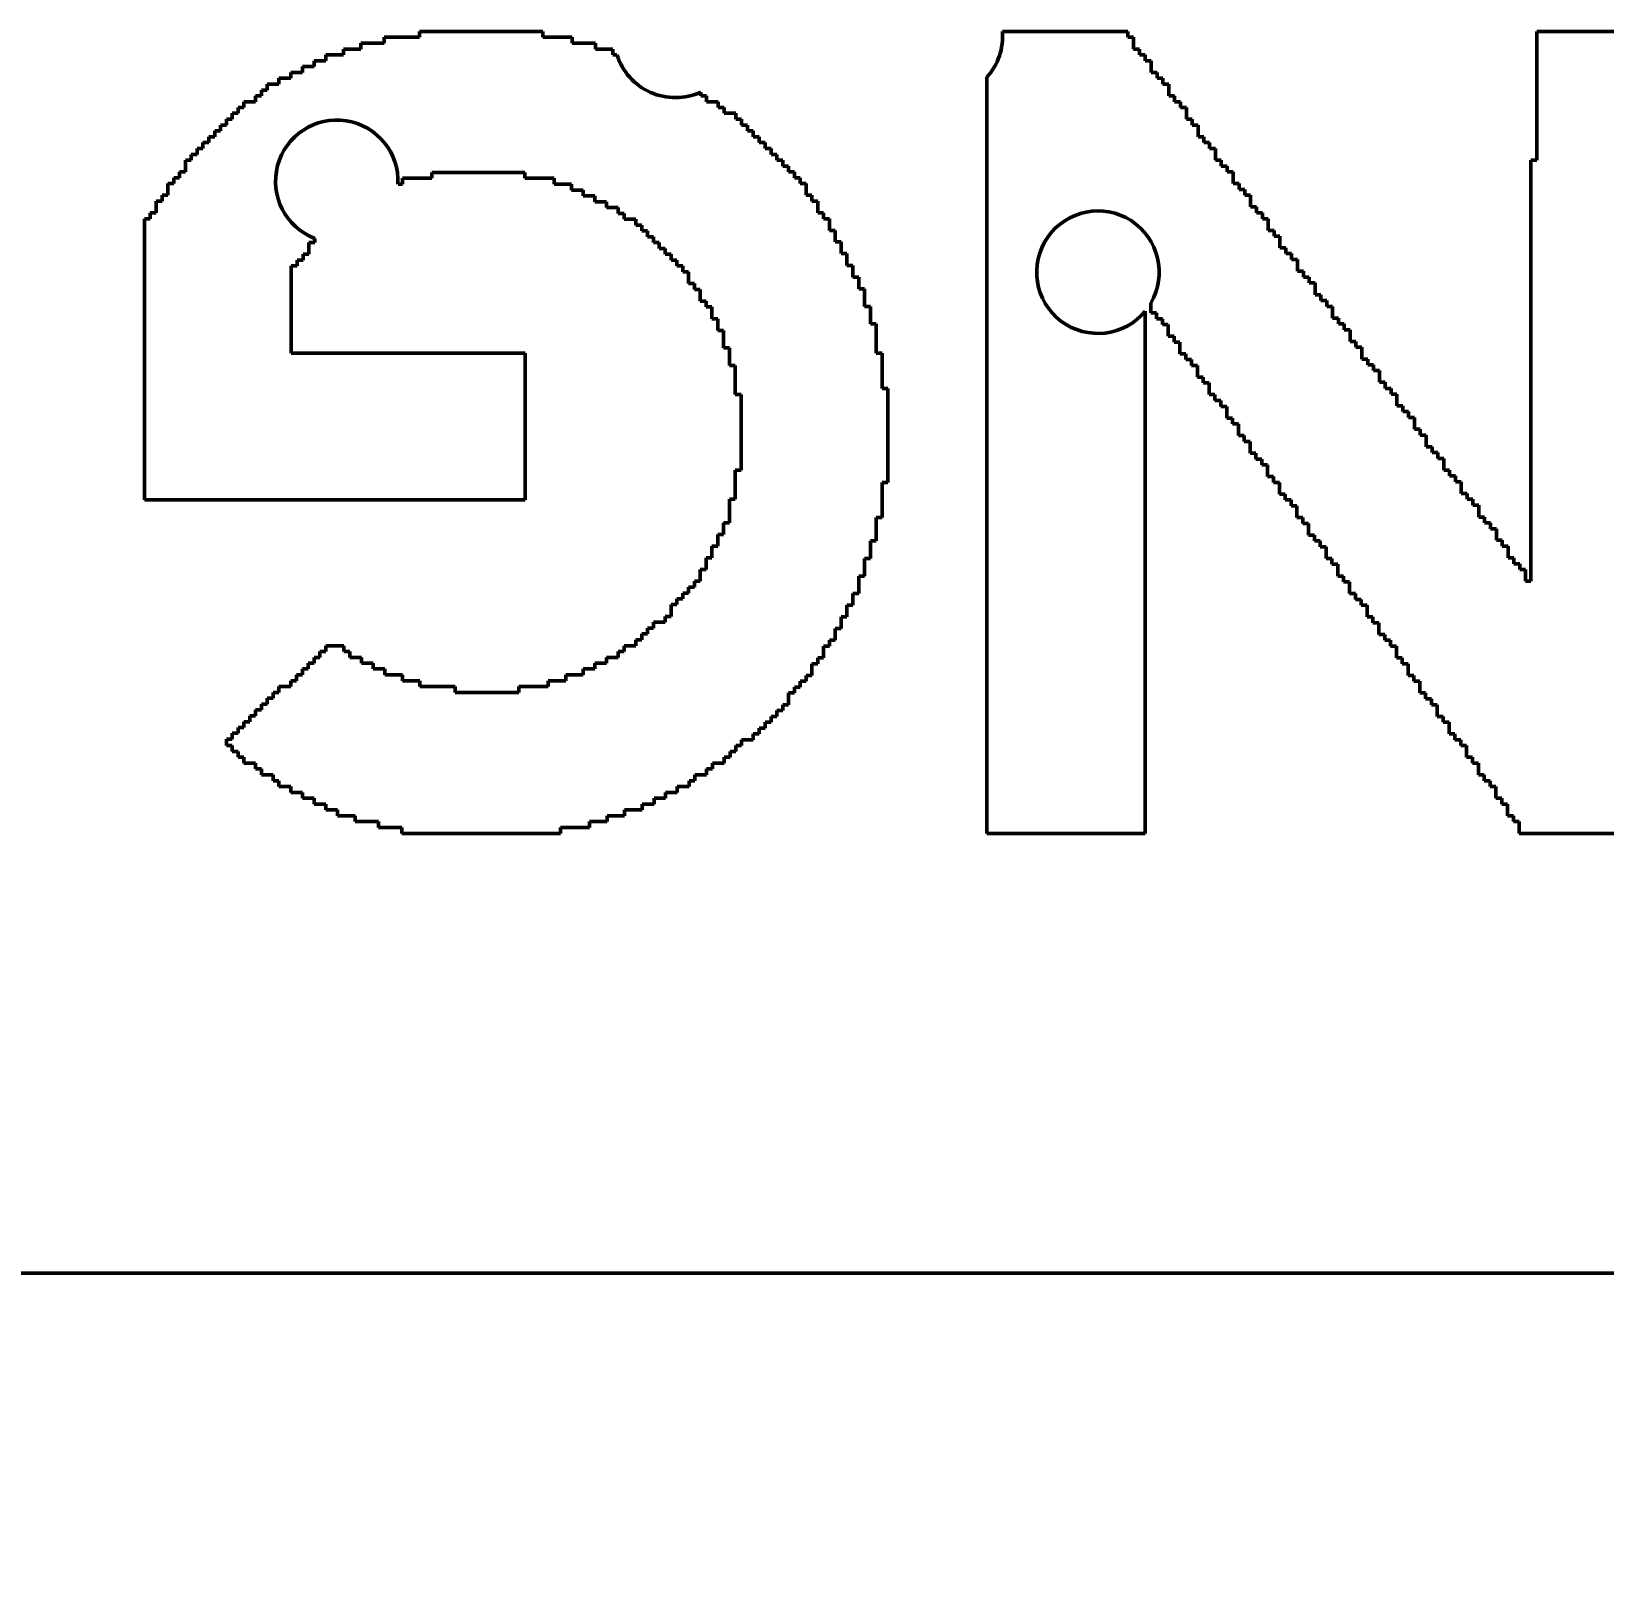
# Model space of a CAD drawing. Header units: millimetres. Extents: x 46 to 194, y 102 to 162.
# Drawn here: x 60.454 to 63.706, y 107.648 to 110.838 of the extents above; entities that cross this region are included whole.
import ezdxf

# ---------------------------------------------------------------- set-up
doc = ezdxf.new("R2010")
doc.units = ezdxf.units.MM
doc.header["$LTSCALE"] = 0.75
doc.layers.add('FD_Dimensions', color=7, linetype='Continuous', lineweight=25)
doc.layers.add('Visible', color=7, linetype='Continuous', lineweight=50)
doc.styles.get("Standard").update_dxf_attribs({"font": 'arial.ttf'})
doc.dimstyles.new('Dim-ISO-25', dxfattribs={"dimtxt": 2.5, "dimasz": 2.5, "dimexe": 1.5, "dimexo": 0, "dimgap": 1, "dimtad": 1, "dimzin": 4, "dimdsep": 46, "dimtxsty": 'Standard', "dimblk": 'OPEN90', "dimcen": 0, "dimazin": 1, "dimtp": 0.1, "dimtm": 0.1, "dimtfac": 0.72, "dimtmove": 0, "dimatfit": 3, "dimfxl": 1, "dimtzin": 4, "dimarcsym": 0})

# ---------------------------------------------------------------- blocks, each defined once
blk = doc.blocks.new('_Open90')
at = {"color": 0, "linetype": 'ByBlock', "lineweight": -2}
for p, q in [((-0.5, 0.5), (0, 0)), ((0, 0), (-1, 0)), ((0, 0), (-0.5, -0.5))]:
    blk.add_line(p, q, dxfattribs=at)
blk = doc.blocks.new('*D21')
at = {"layer": 'Defpoints', "color": 0, "transparency": 16777216}
for p in [(52.420061, 110.269083), (97.419968, 110.269145), (97.419968, 103.656884)]:
    blk.add_point(p, dxfattribs=at)
at = {"layer": 'FD_Dimensions', "color": 0, "lineweight": -2, "transparency": 16777216}
for p, q in [((52.420061, 110.269083), (52.420061, 102.156884)), ((97.419968, 110.269145), (97.419968, 102.156884)), ((54.920061, 103.656884), (94.919968, 103.656884))]:
    blk.add_line(p, q, dxfattribs=at)
at = {"layer": 'FD_Dimensions', "color": 0, "lineweight": -2, "transparency": 16777216, "xscale": 2.5, "yscale": 2.5, "zscale": 2.5, "rotation": 180}
blk.add_blockref('_Open90', (52.420061, 103.656884), dxfattribs=at)
at = {"layer": 'FD_Dimensions', "color": 0, "lineweight": -2, "transparency": 16777216, "xscale": 2.5, "yscale": 2.5, "zscale": 2.5}
blk.add_blockref('_Open90', (97.419968, 103.656884), dxfattribs=at)
at = {"layer": 'FD_Dimensions', "color": 0, "transparency": 16777216, "insert": (74.920015, 105.93415), "char_height": 2.5, "attachment_point": 5}
blk.add_mtext('45.00mm', dxfattribs=at)

msp = doc.modelspace()

# ---------------------------------------------------------------- linework, layer by layer
at = {"layer": 'Visible'}
for p, q in [((61.1841, 110.8262), (61.2567, 110.8262)), ((61.1841, 110.814), (61.1841, 110.8262)), ((61.2567, 110.8384), (61.5117, 110.8384)), ((61.2567, 110.8262), (61.2567, 110.8384)), ((61.5117, 110.8384), (61.5117, 110.8262)), ((61.5117, 110.8262), (61.5724, 110.8262)), ((61.5724, 110.8262), (61.5724, 110.814)), ((62.4626, 110.8384), (62.722, 110.8384)), ((62.722, 110.8384), (62.722, 110.8262)), ((62.722, 110.8262), (62.734, 110.8262)), ((62.734, 110.8262), (62.734, 110.8018)), ((63.5679, 110.8384), (63.8955, 110.8384)), ((63.5679, 110.5722), (63.5679, 110.8384)), ((61.0629, 110.7899), (61.0995, 110.7899)), ((61.0629, 110.7777), (61.0629, 110.7899)), ((61.0995, 110.8018), (61.1356, 110.8018)), ((61.0995, 110.7899), (61.0995, 110.8018)), ((61.1356, 110.814), (61.1841, 110.814)), ((61.1356, 110.8018), (61.1356, 110.814)), ((61.5724, 110.814), (61.6207, 110.814)), ((61.6207, 110.814), (61.6207, 110.8018)), ((61.6207, 110.8018), (61.657, 110.8018)), ((61.657, 110.8018), (61.657, 110.7899)), ((61.657, 110.7899), (61.6653, 110.7899)), ((62.734, 110.8018), (62.7459, 110.8018)), ((62.7459, 110.8018), (62.7459, 110.7899)), ((62.7459, 110.7899), (62.7581, 110.7899)), ((62.7581, 110.7899), (62.7581, 110.7777)), ((60.9905, 110.7536), (61.0147, 110.7536)), ((60.9905, 110.7416), (60.9905, 110.7536)), ((61.0147, 110.7658), (61.0388, 110.7658)), ((61.0147, 110.7536), (61.0147, 110.7658)), ((61.0388, 110.7777), (61.0629, 110.7777)), ((61.0388, 110.7658), (61.0388, 110.7777)), ((62.7581, 110.7777), (62.7703, 110.7777)), ((62.7703, 110.7777), (62.7703, 110.7536)), ((62.7703, 110.7536), (62.7825, 110.7536)), ((62.7825, 110.7536), (62.7825, 110.7416)), ((60.942, 110.7294), (60.9661, 110.7294)), ((60.942, 110.7172), (60.942, 110.7294)), ((60.9661, 110.7416), (60.9905, 110.7416)), ((60.9661, 110.7294), (60.9661, 110.7416)), ((62.4305, 109.1793), (62.4305, 110.7435)), ((62.7825, 110.7416), (62.7944, 110.7416)), ((62.7944, 110.7416), (62.7944, 110.7294)), ((62.7944, 110.7294), (62.8066, 110.7294)), ((62.8066, 110.7294), (62.8066, 110.705)), ((60.8938, 110.6931), (60.9179, 110.6931)), ((60.8938, 110.6809), (60.8938, 110.6931)), ((60.9179, 110.705), (60.9301, 110.705)), ((60.9179, 110.6931), (60.9179, 110.705)), ((60.9301, 110.7172), (60.942, 110.7172)), ((60.9301, 110.705), (60.9301, 110.7172)), ((61.8386, 110.7129), (61.8386, 110.705)), ((61.8386, 110.705), (61.8506, 110.705)), ((61.8506, 110.705), (61.8506, 110.6931)), ((61.8506, 110.6931), (61.8747, 110.6931)), ((61.8747, 110.6931), (61.8747, 110.6809)), ((62.8066, 110.705), (62.8186, 110.705)), ((62.8186, 110.705), (62.8186, 110.6931)), ((62.8186, 110.6931), (62.8308, 110.6931)), ((62.8308, 110.6931), (62.8308, 110.6809)), ((60.8574, 110.6568), (60.8694, 110.6568)), ((60.8574, 110.6448), (60.8574, 110.6568)), ((60.8694, 110.669), (60.8816, 110.669)), ((60.8694, 110.6568), (60.8694, 110.669)), ((60.8816, 110.6809), (60.8938, 110.6809)), ((60.8816, 110.669), (60.8816, 110.6809)), ((61.8747, 110.6809), (61.8869, 110.6809)), ((61.8869, 110.6809), (61.8869, 110.669)), ((61.8869, 110.669), (61.9113, 110.669)), ((61.9113, 110.669), (61.9113, 110.6568)), ((61.9113, 110.6568), (61.9232, 110.6568)), ((61.9232, 110.6568), (61.9232, 110.6448)), ((62.8308, 110.6809), (62.843, 110.6809)), ((62.843, 110.6809), (62.843, 110.6568)), ((62.843, 110.6568), (62.8551, 110.6568)), ((62.8551, 110.6568), (62.8551, 110.6448)), ((60.8333, 110.6327), (60.8452, 110.6327)), ((60.8333, 110.6205), (60.8333, 110.6327)), ((60.8452, 110.6448), (60.8574, 110.6448)), ((60.8452, 110.6327), (60.8452, 110.6448)), ((61.9232, 110.6448), (61.9354, 110.6448)), ((61.9354, 110.6448), (61.9354, 110.6327)), ((61.9354, 110.6327), (61.9473, 110.6327)), ((61.9473, 110.6327), (61.9473, 110.6205)), ((62.8551, 110.6448), (62.8671, 110.6448)), ((62.8671, 110.6448), (62.8671, 110.6205)), ((60.7967, 110.5963), (60.8089, 110.5963)), ((60.7967, 110.5841), (60.7967, 110.5963)), ((60.8089, 110.6083), (60.8211, 110.6083)), ((60.8089, 110.5963), (60.8089, 110.6083)), ((60.8211, 110.6205), (60.8333, 110.6205)), ((60.8211, 110.6083), (60.8211, 110.6205)), ((61.9473, 110.6205), (61.9595, 110.6205)), ((61.9595, 110.6205), (61.9595, 110.6083)), ((61.9595, 110.6083), (61.9717, 110.6083)), ((61.9717, 110.6083), (61.9717, 110.5963)), ((61.9717, 110.5963), (61.9839, 110.5963)), ((61.9839, 110.5963), (61.9839, 110.5841)), ((62.8671, 110.6205), (62.8793, 110.6205)), ((62.8793, 110.6205), (62.8793, 110.6083)), ((62.8793, 110.6083), (62.8912, 110.6083)), ((62.8912, 110.6083), (62.8912, 110.5963)), ((62.8912, 110.5963), (62.9034, 110.5963)), ((62.9034, 110.5963), (62.9034, 110.5722)), ((60.7726, 110.5722), (60.7848, 110.5722)), ((60.7726, 110.5478), (60.7726, 110.5722)), ((60.7848, 110.5841), (60.7967, 110.5841)), ((60.7848, 110.5722), (60.7848, 110.5841)), ((61.9839, 110.5841), (61.9959, 110.5841)), ((61.9959, 110.5841), (61.9959, 110.5722)), ((61.9959, 110.5722), (62.0081, 110.5722)), ((62.0081, 110.5722), (62.0081, 110.56)), ((62.0081, 110.56), (62.02, 110.56)), ((62.02, 110.56), (62.02, 110.5478)), ((62.9034, 110.5722), (62.9153, 110.5722)), ((62.9153, 110.5722), (62.9153, 110.56)), ((62.9153, 110.56), (62.9275, 110.56)), ((62.9275, 110.56), (62.9275, 110.5478)), ((63.5557, 110.5722), (63.5679, 110.5722)), ((63.5557, 109.701), (63.5557, 110.5722)), ((60.7485, 110.5356), (60.7607, 110.5356)), ((60.7485, 110.5237), (60.7485, 110.5356)), ((60.7607, 110.5478), (60.7726, 110.5478)), ((60.7607, 110.5356), (60.7607, 110.5478)), ((61.2214, 110.5346), (61.2214, 110.5224)), ((61.2821, 110.5346), (61.2214, 110.5346)), ((61.2821, 110.5468), (61.2821, 110.5346)), ((61.4744, 110.5468), (61.2821, 110.5468)), ((61.4744, 110.5346), (61.4744, 110.5468)), ((61.5351, 110.5346), (61.4744, 110.5346)), ((61.5351, 110.5224), (61.5351, 110.5346)), ((62.02, 110.5478), (62.0322, 110.5478)), ((62.0322, 110.5478), (62.0322, 110.5356)), ((62.0322, 110.5356), (62.0441, 110.5356)), ((62.0441, 110.5356), (62.0441, 110.5237)), ((62.9275, 110.5478), (62.9397, 110.5478)), ((62.9397, 110.5478), (62.9397, 110.5237)), ((60.7243, 110.4996), (60.7365, 110.4996)), ((60.7243, 110.4874), (60.7243, 110.4996)), ((60.7365, 110.5237), (60.7485, 110.5237)), ((60.7365, 110.4996), (60.7365, 110.5237)), ((61.2214, 110.5224), (61.2124, 110.5224)), ((61.5712, 110.5224), (61.5351, 110.5224)), ((61.5712, 110.5102), (61.5712, 110.5224)), ((61.5953, 110.5102), (61.5712, 110.5102)), ((61.5953, 110.4983), (61.5953, 110.5102)), ((61.6197, 110.4983), (61.5953, 110.4983)), ((61.6197, 110.4861), (61.6197, 110.4983)), ((62.0441, 110.5237), (62.0566, 110.5237)), ((62.0566, 110.5237), (62.0566, 110.4996)), ((62.0566, 110.4996), (62.0685, 110.4996)), ((62.0685, 110.4996), (62.0685, 110.4874)), ((62.9397, 110.5237), (62.9519, 110.5237)), ((62.9519, 110.5237), (62.9519, 110.5115)), ((62.9519, 110.5115), (62.9639, 110.5115)), ((62.9639, 110.5115), (62.9639, 110.4996)), ((62.9639, 110.4996), (62.976, 110.4996)), ((62.976, 110.4996), (62.976, 110.4754)), ((60.7, 110.4632), (60.7121, 110.4632)), ((60.7, 110.451), (60.7, 110.4632)), ((60.7121, 110.4874), (60.7243, 110.4874)), ((60.7121, 110.4632), (60.7121, 110.4874)), ((61.6438, 110.4861), (61.6197, 110.4861)), ((61.6438, 110.4742), (61.6438, 110.4861)), ((61.6679, 110.4742), (61.6438, 110.4742)), ((61.6679, 110.462), (61.6679, 110.4742)), ((61.6801, 110.462), (61.6679, 110.462)), ((61.6801, 110.45), (61.6801, 110.462)), ((62.0685, 110.4874), (62.0807, 110.4874)), ((62.0807, 110.4874), (62.0807, 110.4632)), ((62.0807, 110.4632), (62.0926, 110.4632)), ((62.0926, 110.4632), (62.0926, 110.451)), ((62.976, 110.4754), (62.9882, 110.4754)), ((62.9882, 110.4754), (62.9882, 110.4632)), ((62.9882, 110.4632), (63.0002, 110.4632)), ((63.0002, 110.4632), (63.0002, 110.451)), ((60.688, 110.451), (60.7, 110.451)), ((60.688, 109.8691), (60.688, 110.451)), ((61.7045, 110.45), (61.6801, 110.45)), ((61.7045, 110.4378), (61.7045, 110.45)), ((61.7165, 110.4378), (61.7045, 110.4378)), ((61.7165, 110.4256), (61.7165, 110.4378)), ((62.0926, 110.451), (62.1048, 110.451)), ((62.1048, 110.451), (62.1048, 110.4269)), ((63.0002, 110.451), (63.0121, 110.451)), ((63.0121, 110.451), (63.0121, 110.4269)), ((61.0279, 110.4015), (61.0279, 110.3774)), ((61.0401, 110.4015), (61.0279, 110.4015)), ((61.0401, 110.41), (61.0401, 110.4015)), ((61.7287, 110.4256), (61.7165, 110.4256)), ((61.7287, 110.4135), (61.7287, 110.4256)), ((61.7406, 110.4135), (61.7287, 110.4135)), ((61.7406, 110.4015), (61.7406, 110.4135)), ((61.7528, 110.4015), (61.7406, 110.4015)), ((61.7528, 110.3893), (61.7528, 110.4015)), ((62.1048, 110.4269), (62.1168, 110.4269)), ((62.1168, 110.4269), (62.1168, 110.4028)), ((62.1168, 110.4028), (62.129, 110.4028)), ((62.129, 110.4028), (62.129, 110.3787)), ((63.0121, 110.4269), (63.0243, 110.4269)), ((63.0243, 110.4269), (63.0243, 110.4147)), ((63.0243, 110.4147), (63.0365, 110.4147)), ((63.0365, 110.4147), (63.0365, 110.3906)), ((61.0037, 110.3652), (61.0037, 110.3533)), ((61.0159, 110.3652), (61.0037, 110.3652)), ((61.0159, 110.3774), (61.0159, 110.3652)), ((61.0279, 110.3774), (61.0159, 110.3774)), ((61.7647, 110.3893), (61.7528, 110.3893)), ((61.7647, 110.3774), (61.7647, 110.3893)), ((61.7772, 110.3774), (61.7647, 110.3774)), ((61.7772, 110.3652), (61.7772, 110.3774)), ((61.7891, 110.3652), (61.7772, 110.3652)), ((61.7891, 110.3533), (61.7891, 110.3652)), ((62.129, 110.3787), (62.1409, 110.3787)), ((62.1409, 110.3787), (62.1409, 110.3543)), ((63.0365, 110.3906), (63.0487, 110.3906)), ((63.0487, 110.3906), (63.0487, 110.3787)), ((63.0487, 110.3787), (63.0606, 110.3787)), ((63.0606, 110.3787), (63.0606, 110.3665)), ((63.0606, 110.3665), (63.0728, 110.3665)), ((63.0728, 110.3665), (63.0728, 110.3421)), ((60.9915, 110.3533), (60.9915, 110.1727)), ((61.0037, 110.3533), (60.9915, 110.3533)), ((61.8013, 110.3533), (61.7891, 110.3533)), ((61.8013, 110.3411), (61.8013, 110.3533)), ((61.8132, 110.3411), (61.8013, 110.3411)), ((61.8132, 110.3167), (61.8132, 110.3411)), ((62.1409, 110.3543), (62.1533, 110.3543)), ((62.1533, 110.3543), (62.1533, 110.3301)), ((62.1533, 110.3301), (62.1655, 110.3301)), ((62.1655, 110.3301), (62.1655, 110.306)), ((63.0728, 110.3421), (63.085, 110.3421)), ((63.085, 110.3421), (63.085, 110.3301)), ((63.085, 110.3301), (63.0969, 110.3301)), ((63.0969, 110.3301), (63.0969, 110.318)), ((61.8254, 110.3167), (61.8132, 110.3167)), ((61.8254, 110.3047), (61.8254, 110.3167)), ((61.8374, 110.3047), (61.8254, 110.3047)), ((61.8374, 110.2806), (61.8374, 110.3047)), ((62.1655, 110.306), (62.1775, 110.306)), ((62.1775, 110.306), (62.1775, 110.2694)), ((63.0969, 110.318), (63.1091, 110.318)), ((63.1091, 110.318), (63.1091, 110.2938)), ((61.8496, 110.2806), (61.8374, 110.2806)), ((61.8496, 110.2684), (61.8496, 110.2806)), ((61.8615, 110.2684), (61.8496, 110.2684)), ((61.8615, 110.244), (61.8615, 110.2684)), ((62.1775, 110.2694), (62.1894, 110.2694)), ((62.1894, 110.2694), (62.1894, 110.2334)), ((62.7693, 110.2562), (62.7693, 110.276)), ((63.1091, 110.2938), (63.1213, 110.2938)), ((63.1213, 110.2938), (63.1213, 110.2816)), ((63.1213, 110.2816), (63.1333, 110.2816)), ((63.1333, 110.2816), (63.1333, 110.2694)), ((63.1333, 110.2694), (63.1455, 110.2694)), ((63.1455, 110.2694), (63.1455, 110.2453)), ((61.8739, 110.244), (61.8615, 110.244)), ((61.8739, 110.2199), (61.8739, 110.244)), ((62.1894, 110.2334), (62.2016, 110.2334)), ((62.2016, 110.2334), (62.2016, 110.1727)), ((62.7581, 110.26), (62.7581, 109.1793)), ((62.7812, 110.2562), (62.7693, 110.2562)), ((62.7812, 110.244), (62.7812, 110.2562)), ((62.7934, 110.244), (62.7812, 110.244)), ((62.7934, 110.2321), (62.7934, 110.244)), ((63.1455, 110.2453), (63.1574, 110.2453)), ((63.1574, 110.2453), (63.1574, 110.2334)), ((63.1574, 110.2334), (63.1696, 110.2334)), ((63.1696, 110.2334), (63.1696, 110.2212)), ((61.8859, 110.2199), (61.8739, 110.2199)), ((61.8859, 110.1838), (61.8859, 110.2199)), ((62.8054, 110.2321), (62.7934, 110.2321)), ((62.8054, 110.208), (62.8054, 110.2321)), ((62.8175, 110.208), (62.8054, 110.208)), ((62.8175, 110.1958), (62.8175, 110.208)), ((63.1696, 110.2212), (63.1815, 110.2212)), ((63.1815, 110.2212), (63.1815, 110.1968)), ((60.9915, 110.1727), (61.4757, 110.1727)), ((61.4757, 110.1727), (61.4757, 109.8691)), ((61.8981, 110.1838), (61.8859, 110.1838)), ((61.8981, 110.1473), (61.8981, 110.1838)), ((62.2016, 110.1727), (62.2135, 110.1727)), ((62.2135, 110.1727), (62.2135, 110.1)), ((62.8297, 110.1958), (62.8175, 110.1958)), ((62.8297, 110.1714), (62.8297, 110.1958)), ((62.8419, 110.1714), (62.8297, 110.1714)), ((62.8419, 110.1595), (62.8419, 110.1714)), ((63.1815, 110.1968), (63.1937, 110.1968)), ((63.1937, 110.1968), (63.1937, 110.1849)), ((63.1937, 110.1849), (63.2059, 110.1849)), ((63.2059, 110.1849), (63.2059, 110.1607)), ((61.91, 110.1473), (61.8981, 110.1473)), ((61.91, 110.0871), (61.91, 110.1473)), ((62.8539, 110.1595), (62.8419, 110.1595)), ((62.8539, 110.1473), (62.8539, 110.1595)), ((62.8661, 110.1473), (62.8539, 110.1473)), ((62.8661, 110.1231), (62.8661, 110.1473)), ((63.2059, 110.1607), (63.2181, 110.1607)), ((63.2181, 110.1607), (63.2181, 110.1485)), ((63.2181, 110.1485), (63.23, 110.1485)), ((63.23, 110.1485), (63.23, 110.1366)), ((63.23, 110.1366), (63.2422, 110.1366)), ((63.2422, 110.1366), (63.2422, 110.1125)), ((62.878, 110.1231), (62.8661, 110.1231)), ((62.878, 110.1112), (62.878, 110.1231)), ((62.8902, 110.1112), (62.878, 110.1112)), ((62.8902, 110.0871), (62.8902, 110.1112)), ((63.2422, 110.1125), (63.2542, 110.1125)), ((63.2542, 110.1125), (63.2542, 110.1)), ((61.9222, 110.0871), (61.91, 110.0871)), ((61.9222, 109.9306), (61.9222, 110.0871)), ((62.2135, 110.1), (62.2257, 110.1)), ((62.2257, 110.1), (62.2257, 109.9052)), ((62.9021, 110.0871), (62.8902, 110.0871)), ((62.9021, 110.0746), (62.9021, 110.0871)), ((62.9143, 110.0746), (62.9021, 110.0746)), ((62.9143, 110.0627), (62.9143, 110.0746)), ((63.2542, 110.1), (63.2664, 110.1)), ((63.2664, 110.1), (63.2664, 110.0881)), ((63.2664, 110.0881), (63.2783, 110.0881)), ((63.2783, 110.0881), (63.2783, 110.064)), ((62.9265, 110.0627), (62.9143, 110.0627)), ((62.9265, 110.0386), (62.9265, 110.0627)), ((62.9387, 110.0386), (62.9265, 110.0386)), ((62.9387, 110.0264), (62.9387, 110.0386)), ((63.2783, 110.064), (63.2905, 110.064)), ((63.2905, 110.064), (63.2905, 110.0518)), ((63.2905, 110.0518), (63.3027, 110.0518)), ((63.3027, 110.0518), (63.3027, 110.0398)), ((63.3027, 110.0398), (63.3149, 110.0398)), ((63.3149, 110.0398), (63.3149, 110.0154)), ((62.9506, 110.0264), (62.9387, 110.0264)), ((62.9506, 110.0022), (62.9506, 110.0264)), ((63.3149, 110.0154), (63.3268, 110.0154)), ((63.3268, 110.0154), (63.3268, 110.0032)), ((62.9628, 110.0022), (62.9506, 110.0022)), ((62.9628, 109.99), (62.9628, 110.0022)), ((62.9748, 109.99), (62.9628, 109.99)), ((62.9748, 109.9659), (62.9748, 109.99)), ((63.3268, 110.0032), (63.339, 110.0032)), ((63.339, 110.0032), (63.339, 109.9791)), ((63.339, 109.9791), (63.3512, 109.9791)), ((63.3512, 109.9791), (63.3512, 109.9672)), ((62.987, 109.9659), (62.9748, 109.9659)), ((62.987, 109.9537), (62.987, 109.9659)), ((62.9989, 109.9537), (62.987, 109.9537)), ((62.9989, 109.9418), (62.9989, 109.9537)), ((63.0111, 109.9418), (62.9989, 109.9418)), ((63.0111, 109.9174), (63.0111, 109.9418)), ((63.3512, 109.9672), (63.3631, 109.9672)), ((63.3631, 109.9672), (63.3631, 109.955)), ((63.3631, 109.955), (63.3753, 109.955)), ((63.3753, 109.955), (63.3753, 109.9306)), ((61.91, 109.9306), (61.9222, 109.9306)), ((61.91, 109.8704), (61.91, 109.9306)), ((63.0233, 109.9174), (63.0111, 109.9174)), ((63.0233, 109.9052), (63.0233, 109.9174)), ((63.3753, 109.9306), (63.3875, 109.9306)), ((63.3875, 109.9306), (63.3875, 109.9187)), ((63.3875, 109.9187), (63.3995, 109.9187)), ((63.3995, 109.9187), (63.3995, 109.9065)), ((62.2135, 109.9052), (62.2135, 109.8328)), ((62.2257, 109.9052), (62.2135, 109.9052)), ((63.0355, 109.9052), (63.0233, 109.9052)), ((63.0355, 109.8811), (63.0355, 109.9052)), ((63.0474, 109.8811), (63.0355, 109.8811)), ((63.0474, 109.8691), (63.0474, 109.8811)), ((63.3995, 109.9065), (63.4117, 109.9065)), ((63.4117, 109.9065), (63.4117, 109.8823)), ((63.4117, 109.8823), (63.4236, 109.8823)), ((63.4236, 109.8823), (63.4236, 109.8704)), ((61.4757, 109.8691), (60.688, 109.8691)), ((61.8981, 109.8704), (61.91, 109.8704)), ((61.8981, 109.8219), (61.8981, 109.8704)), ((63.0596, 109.8691), (63.0474, 109.8691)), ((63.0596, 109.8569), (63.0596, 109.8691)), ((63.0716, 109.8569), (63.0596, 109.8569)), ((63.0716, 109.8328), (63.0716, 109.8569)), ((63.4236, 109.8704), (63.4358, 109.8704)), ((63.4358, 109.8704), (63.4358, 109.8582)), ((63.4358, 109.8582), (63.448, 109.8582)), ((63.448, 109.8582), (63.448, 109.8338)), ((61.8859, 109.8219), (61.8981, 109.8219)), ((61.8859, 109.7978), (61.8859, 109.8219)), ((62.2016, 109.8328), (62.2016, 109.7843)), ((62.2135, 109.8328), (62.2016, 109.8328)), ((63.0837, 109.8328), (63.0716, 109.8328)), ((63.0837, 109.8206), (63.0837, 109.8328)), ((63.0959, 109.8206), (63.0837, 109.8206)), ((63.0959, 109.7965), (63.0959, 109.8206)), ((63.448, 109.8338), (63.4599, 109.8338)), ((63.4599, 109.8338), (63.4599, 109.8219)), ((63.4599, 109.8219), (63.4721, 109.8219)), ((63.4721, 109.8219), (63.4721, 109.8097)), ((61.8739, 109.7978), (61.8859, 109.7978)), ((61.8739, 109.7736), (61.8739, 109.7978)), ((62.1894, 109.7843), (62.1894, 109.7482)), ((62.2016, 109.7843), (62.1894, 109.7843)), ((63.1081, 109.7965), (63.0959, 109.7965)), ((63.1081, 109.7843), (63.1081, 109.7965)), ((63.1201, 109.7843), (63.1081, 109.7843)), ((63.1201, 109.7724), (63.1201, 109.7843)), ((63.4721, 109.8097), (63.4843, 109.8097)), ((63.4843, 109.8097), (63.4843, 109.7856)), ((63.4843, 109.7856), (63.4962, 109.7856)), ((63.4962, 109.7856), (63.4962, 109.7736)), ((61.8496, 109.7492), (61.8615, 109.7492)), ((61.8496, 109.7251), (61.8496, 109.7492)), ((61.8615, 109.7736), (61.8739, 109.7736)), ((61.8615, 109.7492), (61.8615, 109.7736)), ((62.1775, 109.7482), (62.1775, 109.7117)), ((62.1894, 109.7482), (62.1775, 109.7482)), ((63.1323, 109.7724), (63.1201, 109.7724)), ((63.1323, 109.7482), (63.1323, 109.7724)), ((63.1442, 109.7482), (63.1323, 109.7482)), ((63.1442, 109.736), (63.1442, 109.7482)), ((63.4962, 109.7736), (63.5084, 109.7736)), ((63.5084, 109.7736), (63.5084, 109.7492)), ((63.5084, 109.7492), (63.5204, 109.7492)), ((63.5204, 109.7492), (63.5204, 109.7371)), ((61.8374, 109.7251), (61.8496, 109.7251)), ((61.8374, 109.701), (61.8374, 109.7251)), ((63.1564, 109.736), (63.1442, 109.736)), ((63.1564, 109.7117), (63.1564, 109.736)), ((63.5204, 109.7371), (63.5326, 109.7371)), ((63.5326, 109.7371), (63.5326, 109.7251)), ((63.5326, 109.7251), (63.5448, 109.7251)), ((63.5448, 109.7251), (63.5448, 109.701)), ((61.8132, 109.6888), (61.8254, 109.6888)), ((61.8132, 109.6766), (61.8132, 109.6888)), ((61.8254, 109.701), (61.8374, 109.701)), ((61.8254, 109.6888), (61.8254, 109.701)), ((62.1655, 109.7117), (62.1655, 109.6756)), ((62.1775, 109.7117), (62.1655, 109.7117)), ((63.1683, 109.7117), (63.1564, 109.7117)), ((63.1683, 109.6997), (63.1683, 109.7117)), ((63.1805, 109.6997), (63.1683, 109.6997)), ((63.1805, 109.6756), (63.1805, 109.6997)), ((63.5448, 109.701), (63.5557, 109.701)), ((61.7772, 109.6525), (61.7891, 109.6525)), ((61.7772, 109.6283), (61.7772, 109.6525)), ((61.7891, 109.6644), (61.8013, 109.6644)), ((61.7891, 109.6525), (61.7891, 109.6644)), ((61.8013, 109.6766), (61.8132, 109.6766)), ((61.8013, 109.6644), (61.8013, 109.6766)), ((62.1409, 109.6512), (62.1409, 109.6271)), ((62.1533, 109.6512), (62.1409, 109.6512)), ((62.1533, 109.6756), (62.1533, 109.6512)), ((62.1655, 109.6756), (62.1533, 109.6756)), ((63.1927, 109.6756), (63.1805, 109.6756)), ((63.1927, 109.6634), (63.1927, 109.6756)), ((63.2049, 109.6634), (63.1927, 109.6634)), ((63.2049, 109.6512), (63.2049, 109.6634)), ((63.2168, 109.6512), (63.2049, 109.6512)), ((63.2168, 109.6271), (63.2168, 109.6512)), ((61.7406, 109.6161), (61.7647, 109.6161)), ((61.7406, 109.6042), (61.7406, 109.6161)), ((61.7647, 109.6283), (61.7772, 109.6283)), ((61.7647, 109.6161), (61.7647, 109.6283)), ((62.129, 109.6271), (62.129, 109.6029)), ((62.1409, 109.6271), (62.129, 109.6271)), ((63.229, 109.6271), (63.2168, 109.6271)), ((63.229, 109.6149), (63.229, 109.6271)), ((63.241, 109.6149), (63.229, 109.6149)), ((63.241, 109.5907), (63.241, 109.6149)), ((61.7165, 109.592), (61.7287, 109.592)), ((61.7165, 109.5798), (61.7165, 109.592)), ((61.7287, 109.6042), (61.7406, 109.6042)), ((61.7287, 109.592), (61.7287, 109.6042)), ((62.1168, 109.6029), (62.1168, 109.5788)), ((62.129, 109.6029), (62.1168, 109.6029)), ((63.2532, 109.5907), (63.241, 109.5907)), ((63.2532, 109.5788), (63.2532, 109.5907)), ((61.051, 109.5557), (61.0629, 109.5557)), ((61.051, 109.5435), (61.051, 109.5557)), ((61.0629, 109.5676), (61.1005, 109.5676)), ((61.0629, 109.5557), (61.0629, 109.5676)), ((61.1005, 109.5676), (61.1005, 109.5557)), ((61.1005, 109.5557), (61.1127, 109.5557)), ((61.1127, 109.5557), (61.1127, 109.5435)), ((61.6679, 109.5557), (61.6801, 109.5557)), ((61.6679, 109.5435), (61.6679, 109.5557)), ((61.6801, 109.5676), (61.7045, 109.5676)), ((61.6801, 109.5557), (61.6801, 109.5676)), ((61.7045, 109.5798), (61.7165, 109.5798)), ((61.7045, 109.5676), (61.7045, 109.5798)), ((62.0926, 109.5666), (62.0926, 109.5422)), ((62.1048, 109.5666), (62.0926, 109.5666)), ((62.1048, 109.5788), (62.1048, 109.5666)), ((62.1168, 109.5788), (62.1048, 109.5788)), ((63.2651, 109.5788), (63.2532, 109.5788)), ((63.2651, 109.5666), (63.2651, 109.5788)), ((63.2773, 109.5666), (63.2651, 109.5666)), ((63.2773, 109.5422), (63.2773, 109.5666)), ((61.0147, 109.5194), (61.0269, 109.5194)), ((61.0147, 109.5074), (61.0147, 109.5194)), ((61.0269, 109.5316), (61.0388, 109.5316)), ((61.0269, 109.5194), (61.0269, 109.5316)), ((61.0388, 109.5435), (61.051, 109.5435)), ((61.0388, 109.5316), (61.0388, 109.5435)), ((61.1127, 109.5435), (61.1368, 109.5435)), ((61.1368, 109.5435), (61.1368, 109.5316)), ((61.1368, 109.5316), (61.161, 109.5316)), ((61.161, 109.5316), (61.161, 109.5194)), ((61.161, 109.5194), (61.1853, 109.5194)), ((61.1853, 109.5194), (61.1853, 109.5074)), ((61.5953, 109.5194), (61.6197, 109.5194)), ((61.5953, 109.5074), (61.5953, 109.5194)), ((61.6197, 109.5316), (61.6438, 109.5316)), ((61.6197, 109.5194), (61.6197, 109.5316)), ((61.6438, 109.5435), (61.6679, 109.5435)), ((61.6438, 109.5316), (61.6438, 109.5435)), ((62.0685, 109.5303), (62.0685, 109.5062)), ((62.0807, 109.5303), (62.0685, 109.5303)), ((62.0807, 109.5422), (62.0807, 109.5303)), ((62.0926, 109.5422), (62.0807, 109.5422)), ((63.2895, 109.5422), (63.2773, 109.5422)), ((63.2895, 109.5303), (63.2895, 109.5422)), ((63.3017, 109.5303), (63.2895, 109.5303)), ((63.3017, 109.5062), (63.3017, 109.5303)), ((60.9905, 109.4952), (61.0027, 109.4952)), ((60.9905, 109.4831), (60.9905, 109.4952)), ((61.0027, 109.5074), (61.0147, 109.5074)), ((61.0027, 109.4952), (61.0027, 109.5074)), ((61.1853, 109.5074), (61.2214, 109.5074)), ((61.2214, 109.5074), (61.2214, 109.4952)), ((61.2214, 109.4952), (61.2577, 109.4952)), ((61.2577, 109.4952), (61.2577, 109.4831)), ((61.5229, 109.4952), (61.5592, 109.4952)), ((61.5229, 109.4831), (61.5229, 109.4952)), ((61.5592, 109.5074), (61.5953, 109.5074)), ((61.5592, 109.4952), (61.5592, 109.5074)), ((62.0441, 109.494), (62.0441, 109.482)), ((62.0566, 109.494), (62.0441, 109.494)), ((62.0566, 109.5062), (62.0566, 109.494)), ((62.0685, 109.5062), (62.0566, 109.5062)), ((63.3136, 109.5062), (63.3017, 109.5062)), ((63.3136, 109.494), (63.3136, 109.5062)), ((63.3258, 109.494), (63.3136, 109.494)), ((63.3258, 109.4698), (63.3258, 109.494)), ((60.942, 109.4589), (60.9542, 109.4589)), ((60.942, 109.4467), (60.942, 109.4589)), ((60.9542, 109.4709), (60.9661, 109.4709)), ((60.9542, 109.4589), (60.9542, 109.4709)), ((60.9661, 109.4831), (60.9905, 109.4831)), ((60.9661, 109.4709), (60.9661, 109.4831)), ((61.2577, 109.4831), (61.3304, 109.4831)), ((61.3304, 109.4831), (61.3304, 109.4709)), ((61.3304, 109.4709), (61.4625, 109.4709)), ((61.4625, 109.4831), (61.5229, 109.4831)), ((61.4625, 109.4709), (61.4625, 109.4831)), ((62.02, 109.4698), (62.02, 109.4455)), ((62.0322, 109.4698), (62.02, 109.4698)), ((62.0322, 109.482), (62.0322, 109.4698)), ((62.0441, 109.482), (62.0322, 109.482)), ((63.3377, 109.4698), (63.3258, 109.4698)), ((63.3377, 109.4577), (63.3377, 109.4698)), ((63.3499, 109.4577), (63.3377, 109.4577)), ((63.3499, 109.4455), (63.3499, 109.4577)), ((60.9059, 109.4226), (60.9179, 109.4226)), ((60.9059, 109.4104), (60.9059, 109.4226)), ((60.9179, 109.4348), (60.9301, 109.4348)), ((60.9179, 109.4226), (60.9179, 109.4348)), ((60.9301, 109.4467), (60.942, 109.4467)), ((60.9301, 109.4348), (60.9301, 109.4467)), ((61.9839, 109.4213), (61.9839, 109.4094)), ((61.9959, 109.4213), (61.9839, 109.4213)), ((61.9959, 109.4335), (61.9959, 109.4213)), ((62.0081, 109.4335), (61.9959, 109.4335)), ((62.0081, 109.4455), (62.0081, 109.4335)), ((62.02, 109.4455), (62.0081, 109.4455)), ((63.3621, 109.4455), (63.3499, 109.4455)), ((63.3621, 109.4213), (63.3621, 109.4455)), ((63.3743, 109.4213), (63.3621, 109.4213)), ((63.3743, 109.4094), (63.3743, 109.4213)), ((60.8816, 109.3982), (60.8938, 109.3982)), ((60.8816, 109.3863), (60.8816, 109.3982)), ((60.8938, 109.4104), (60.9059, 109.4104)), ((60.8938, 109.3982), (60.8938, 109.4104)), ((61.9595, 109.3972), (61.9595, 109.385)), ((61.9717, 109.3972), (61.9595, 109.3972)), ((61.9717, 109.4094), (61.9717, 109.3972)), ((61.9839, 109.4094), (61.9717, 109.4094)), ((63.3863, 109.4094), (63.3743, 109.4094)), ((63.3863, 109.385), (63.3863, 109.4094)), ((60.8574, 109.3741), (60.8694, 109.3741)), ((60.8574, 109.3609), (60.8574, 109.3741)), ((60.8694, 109.3609), (60.8574, 109.3609)), ((60.8694, 109.3863), (60.8816, 109.3863)), ((60.8694, 109.3741), (60.8694, 109.3863)), ((60.8694, 109.3487), (60.8694, 109.3609)), ((61.9113, 109.3609), (61.9113, 109.3487)), ((61.9232, 109.3609), (61.9113, 109.3609)), ((61.9232, 109.3728), (61.9232, 109.3609)), ((61.9473, 109.3728), (61.9232, 109.3728)), ((61.9473, 109.385), (61.9473, 109.3728)), ((61.9595, 109.385), (61.9473, 109.385)), ((63.3984, 109.385), (63.3863, 109.385)), ((63.3984, 109.3728), (63.3984, 109.385)), ((63.4104, 109.3728), (63.3984, 109.3728)), ((63.4104, 109.3609), (63.4104, 109.3728)), ((63.4226, 109.3609), (63.4104, 109.3609)), ((63.4226, 109.3367), (63.4226, 109.3609)), ((60.8816, 109.3487), (60.8694, 109.3487)), ((60.8816, 109.3367), (60.8816, 109.3487)), ((60.8938, 109.3367), (60.8816, 109.3367)), ((60.8938, 109.3246), (60.8938, 109.3367)), ((60.9179, 109.3246), (60.8938, 109.3246)), ((60.9179, 109.3126), (60.9179, 109.3246)), ((61.8628, 109.3246), (61.8628, 109.3126)), ((61.8869, 109.3246), (61.8628, 109.3246)), ((61.8869, 109.3367), (61.8869, 109.3246)), ((61.8993, 109.3367), (61.8869, 109.3367)), ((61.8993, 109.3487), (61.8993, 109.3367)), ((61.9113, 109.3487), (61.8993, 109.3487)), ((63.4345, 109.3367), (63.4226, 109.3367)), ((63.4345, 109.3246), (63.4345, 109.3367)), ((63.447, 109.3246), (63.4345, 109.3246)), ((63.447, 109.3004), (63.447, 109.3246)), ((60.9301, 109.3126), (60.9179, 109.3126)), ((60.9301, 109.3004), (60.9301, 109.3126)), ((60.9542, 109.3004), (60.9301, 109.3004)), ((60.9542, 109.2882), (60.9542, 109.3004)), ((61.8264, 109.3004), (61.8264, 109.2882)), ((61.8506, 109.3004), (61.8264, 109.3004)), ((61.8506, 109.3126), (61.8506, 109.3004)), ((61.8628, 109.3126), (61.8506, 109.3126)), ((63.4589, 109.3004), (63.447, 109.3004)), ((63.4589, 109.2882), (63.4589, 109.3004)), ((60.9661, 109.2882), (60.9542, 109.2882)), ((60.9661, 109.276), (60.9661, 109.2882)), ((60.9905, 109.276), (60.9661, 109.276)), ((60.9905, 109.2641), (60.9905, 109.276)), ((61.0147, 109.2641), (60.9905, 109.2641)), ((61.0147, 109.2519), (61.0147, 109.2641)), ((61.766, 109.2641), (61.766, 109.2519)), ((61.7901, 109.2641), (61.766, 109.2641)), ((61.7901, 109.276), (61.7901, 109.2641)), ((61.8145, 109.276), (61.7901, 109.276)), ((61.8145, 109.2882), (61.8145, 109.276)), ((61.8264, 109.2882), (61.8145, 109.2882)), ((63.4711, 109.2882), (63.4589, 109.2882)), ((63.4711, 109.276), (63.4711, 109.2882)), ((63.483, 109.276), (63.4711, 109.276)), ((63.483, 109.2519), (63.483, 109.276)), ((61.0388, 109.2519), (61.0147, 109.2519)), ((61.0388, 109.24), (61.0388, 109.2519)), ((61.0629, 109.24), (61.0388, 109.24)), ((61.0629, 109.2278), (61.0629, 109.24)), ((61.0873, 109.2278), (61.0629, 109.2278)), ((61.0873, 109.2158), (61.0873, 109.2278)), ((61.6812, 109.2278), (61.6812, 109.2158)), ((61.7177, 109.2278), (61.6812, 109.2278)), ((61.7177, 109.24), (61.7177, 109.2278)), ((61.7419, 109.24), (61.7177, 109.24)), ((61.7419, 109.2519), (61.7419, 109.24)), ((61.766, 109.2519), (61.7419, 109.2519)), ((63.4952, 109.2519), (63.483, 109.2519)), ((63.4952, 109.24), (63.4952, 109.2519)), ((63.5072, 109.24), (63.4952, 109.24)), ((63.5072, 109.2158), (63.5072, 109.24)), ((61.1236, 109.2158), (61.0873, 109.2158)), ((61.1236, 109.2037), (61.1236, 109.2158)), ((61.1721, 109.2037), (61.1236, 109.2037)), ((61.1721, 109.1915), (61.1721, 109.2037)), ((61.6085, 109.2037), (61.6085, 109.1915)), ((61.6451, 109.2037), (61.6085, 109.2037)), ((61.6451, 109.2158), (61.6451, 109.2037)), ((61.6812, 109.2158), (61.6451, 109.2158)), ((63.5194, 109.2158), (63.5072, 109.2158)), ((63.5194, 109.2037), (63.5194, 109.2158)), ((63.5313, 109.2037), (63.5194, 109.2037)), ((63.5313, 109.1793), (63.5313, 109.2037)), ((61.2204, 109.1915), (61.1721, 109.1915)), ((61.2204, 109.1793), (61.2204, 109.1915)), ((61.5483, 109.1793), (61.2204, 109.1793)), ((61.5483, 109.1915), (61.5483, 109.1793)), ((61.6085, 109.1915), (61.5483, 109.1915)), ((62.7581, 109.1793), (62.4305, 109.1793)), ((63.8955, 109.1793), (63.5313, 109.1793)), ((95.42, 108.2692), (54.42, 108.2692))]:
    msp.add_line(p, q, dxfattribs=at)
for centre, start, end in [((62.3362, 110.8282), 318.0319, 4.5992), ((61.7861, 110.8282), 197.6138, 294.509), ((61.0858, 110.5283), 357.3579, 248.8563), ((62.6601, 110.3403), 329.5047, 320.6677)]:
    msp.add_arc(centre, 0.1267, start, end, dxfattribs=at)

# ---------------------------------------------------------------- dimensions: what is measured, and where the dimension line sits
at = {"layer": 'FD_Dimensions'}
dim = msp.add_linear_dim(base=(97.42, 103.6569), p1=(52.4201, 110.2691), p2=(97.42, 110.2691), angle=180, dimstyle='Dim-ISO-25', override={"dimlfac": 1, "dimpost": 'mm', "dimclrd": 0, "dimclre": 0}, dxfattribs=at)
dim.commit()
dim.dimension.update_dxf_attribs({"geometry": '*D21', "text_midpoint": (74.92, 105.9342)})

doc.saveas('drawing.dxf')
